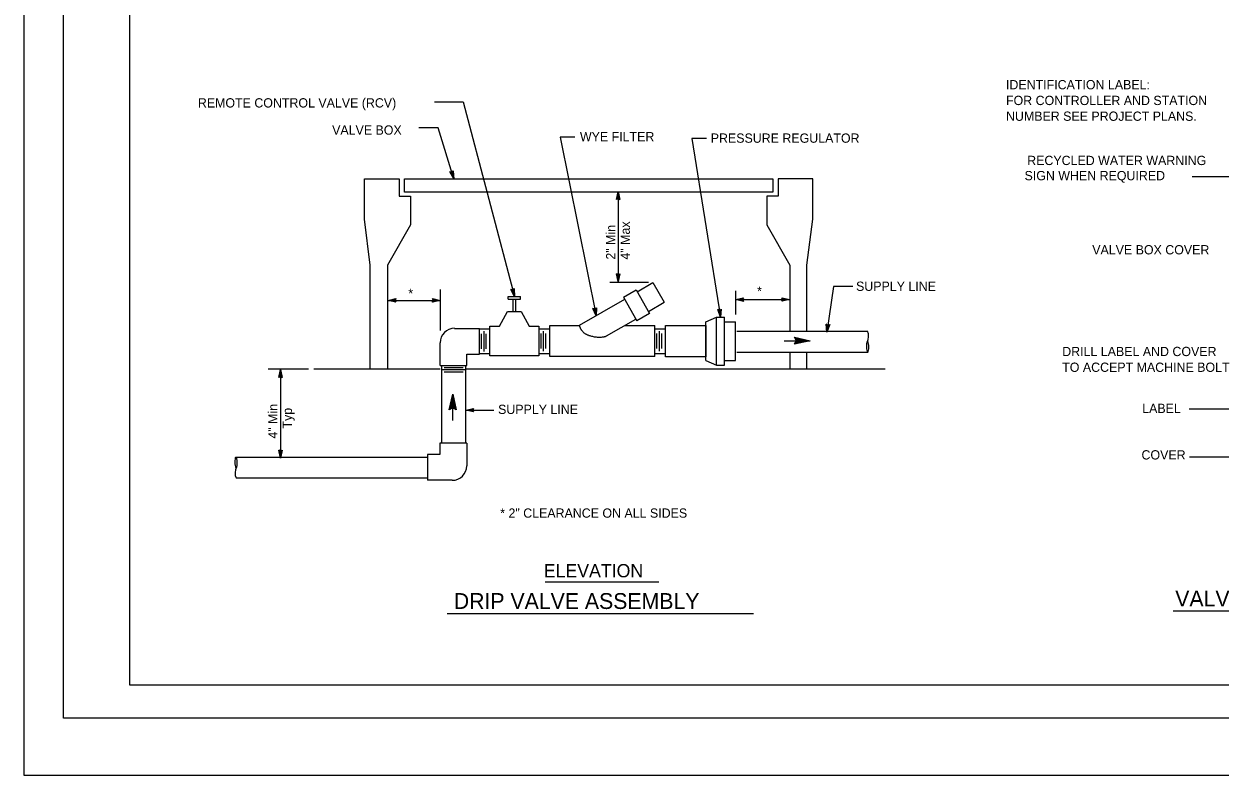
# Model space of a CAD drawing. Extents: x -893 to 867, y -474 to 712.
# Drawn here: x -893 to 10, y -474 to 93 of the extents above; entities that cross this region are included whole.
import ezdxf

# ---------------------------------------------------------------- set-up
doc = ezdxf.new("R2010")
doc.units = 0
for name, color, linetype in [('56 Stage 3 Anno', 7, 'Continuous'), ('57 Undefined', 7, 'Continuous'), ('59 Sndwall Anno', 7, 'Continuous'), ('60 Nongeo Data', 7, 'Continuous'), ('border_PLOTTING-ELEMENTS', 7, 'Continuous'), ('border_rw_22x34_Cut_Lines', 7, 'Continuous'), ('border_SHEET', 7, 'Continuous')]:
    doc.layers.add(name, color=color, linetype=linetype)

msp = doc.modelspace()

# ---------------------------------------------------------------- linework, layer by layer
at = {"layer": '56 Stage 3 Anno'}
for p, q in [((-580.71, 14.99), (-595.17, 14.99)), ((-568.84, -23.58), (-580.71, 14.99)), ((-11.22, -21.83), (39.66, -21.83)), ((-444.77, -33.58), (-444.77, -101.65)), ((-579.12, -107.14), (-579.12, -138.19)), ((-450.97, -101.65), (-421.93, -101.65)), ((-356.1, -108.29), (-356.1, -126.12)), ((-618.43, -115.39), (-579.12, -115.39)), ((-356.1, -114.81), (-315.19, -114.81)), ((-709.01, -167.14), (-678.59, -167.14)), ((-699.69, -167.68), (-699.69, -234.49)), ((-559.83, -198.4), (-538.68, -198.4)), ((-559.83, -198.4), (-559.83, -198.4)), ((-553.93, -197.09), (-553.93, -197.09)), ((-13.47, -197.27), (26.3, -197.27)), ((-553.93, -199.72), (-553.93, -199.72)), ((-13.26, -233.58), (19.4, -233.58))]:
    msp.add_line(p, q, dxfattribs=at)
for points in [[(-583.51, 34.55), (-561.65, 34.55), (-523.06, -112.56)], [(-477.55, 7.85), (-488.48, 7.85), (-461.39, -127.05)], [(-378.09, 6.9), (-389.02, 6.9), (-367.39, -128.01)], [(-267.63, -104.84), (-282, -104.84), (-287.18, -139.34)]]:
    msp.add_lwpolyline(points, dxfattribs=at)
for points in [[(-569.39, -17.56), (-568.84, -23.58), (-571.89, -18.36), (-571.49, -18.45), (-569.26, -22.28), (-569.66, -17.86), (-569.93, -18.17), (-569.67, -20.99), (-571.1, -18.54), (-570.7, -18.64), (-570.08, -19.7), (-570.2, -18.47), (-570.4, -18.71), (-571.89, -18.36), (-570.4, -18.71)], [(-446.09, -39.22), (-444.77, -33.31), (-443.46, -39.22), (-443.81, -39.01), (-444.77, -34.68), (-445.74, -39.01), (-445.39, -38.8), (-444.77, -36.03), (-444.16, -38.8), (-444.51, -38.59), (-444.77, -37.39), (-445.04, -38.59), (-444.77, -38.43), (-443.46, -39.22), (-444.77, -38.43)], [(-443.45, -95.37), (-444.77, -101.27), (-446.08, -95.37), (-445.73, -95.58), (-444.77, -99.91), (-443.8, -95.58), (-444.15, -95.79), (-444.77, -98.56), (-445.38, -95.79), (-445.03, -96), (-444.77, -97.2), (-444.5, -95.99), (-444.77, -96.16), (-446.08, -95.37), (-444.77, -96.16)], [(-523.29, -106.52), (-523.06, -112.56), (-525.83, -107.18), (-525.44, -107.3), (-523.41, -111.24), (-523.57, -106.81), (-523.85, -107.1), (-523.75, -109.93), (-525.05, -107.41), (-524.65, -107.53), (-524.09, -108.62), (-524.14, -107.39), (-524.36, -107.61), (-525.83, -107.18), (-524.36, -107.61)], [(-612.52, -116.71), (-618.43, -115.39), (-612.52, -114.08), (-612.73, -114.43), (-617.06, -115.39), (-612.73, -116.36), (-612.94, -116.01), (-615.71, -115.39), (-612.94, -114.78), (-613.15, -115.13), (-614.35, -115.39), (-613.15, -115.66), (-613.31, -115.39), (-612.52, -114.08), (-613.31, -115.39)], [(-585.03, -114.07), (-579.12, -115.39), (-585.03, -116.7), (-584.82, -116.35), (-580.49, -115.39), (-584.82, -114.42), (-584.61, -114.77), (-581.84, -115.39), (-584.61, -116), (-584.4, -115.65), (-583.2, -115.39), (-584.4, -115.12), (-584.24, -115.39), (-585.03, -116.7), (-584.24, -115.39)], [(-350.19, -116.13), (-356.1, -114.81), (-350.19, -113.5), (-350.4, -113.85), (-354.73, -114.81), (-350.4, -115.78), (-350.61, -115.43), (-353.38, -114.82), (-350.61, -114.2), (-350.82, -114.55), (-352.02, -114.82), (-350.82, -115.09), (-350.98, -114.81), (-350.19, -113.5), (-350.98, -114.81)], [(-321.09, -113.5), (-315.19, -114.81), (-321.09, -116.12), (-320.88, -115.77), (-316.56, -114.82), (-320.88, -113.84), (-320.67, -114.19), (-317.91, -114.81), (-320.67, -115.43), (-320.46, -115.08), (-319.27, -114.81), (-320.47, -114.54), (-320.3, -114.81), (-321.09, -116.12), (-320.3, -114.81)], [(-461.15, -121), (-461.39, -127.05), (-463.73, -121.48), (-463.35, -121.62), (-461.64, -125.7), (-461.45, -121.27), (-461.76, -121.54), (-461.87, -124.38), (-462.97, -121.76), (-462.59, -121.91), (-462.11, -123.04), (-462.07, -121.81), (-462.3, -122.02), (-463.73, -121.48), (-462.3, -122.02)], [(-366.93, -121.97), (-367.39, -128.01), (-369.53, -122.35), (-369.16, -122.5), (-367.59, -126.65), (-367.25, -122.23), (-367.56, -122.48), (-367.78, -125.31), (-368.78, -122.66), (-368.41, -122.82), (-367.97, -123.97), (-367.88, -122.74), (-368.12, -122.94), (-369.53, -122.35), (-368.12, -122.94)], [(-285, -133.7), (-287.18, -139.34), (-287.59, -133.31), (-287.28, -133.57), (-286.98, -137.99), (-285.37, -133.85), (-285.75, -134.01), (-286.77, -136.65), (-286.97, -133.83), (-286.65, -134.09), (-286.57, -135.31), (-286.12, -134.16), (-286.42, -134.28), (-287.59, -133.31), (-286.42, -134.28)], [(-701.01, -173.58), (-699.69, -167.68), (-698.38, -173.58), (-698.73, -173.37), (-699.69, -169.05), (-700.66, -173.37), (-700.31, -173.17), (-699.7, -170.4), (-699.08, -173.16), (-699.43, -172.95), (-699.7, -171.76), (-699.97, -172.96), (-699.69, -172.79), (-698.38, -173.58), (-699.69, -172.79)], [(-553.93, -199.72), (-559.83, -198.4), (-553.93, -197.09), (-554.14, -197.44), (-558.46, -198.39), (-554.14, -199.37), (-554.35, -199.02), (-557.11, -198.4), (-554.35, -197.79), (-554.56, -198.14), (-555.76, -198.4), (-554.55, -198.67), (-554.72, -198.4), (-553.93, -197.09), (-554.72, -198.4)], [(-698.38, -228.58), (-699.69, -234.49), (-701, -228.58), (-700.65, -228.79), (-699.7, -233.12), (-698.72, -228.79), (-699.07, -229), (-699.69, -231.77), (-700.31, -229), (-699.96, -229.21), (-699.69, -230.41), (-699.42, -229.21), (-699.69, -229.37), (-701, -228.58), (-699.69, -229.37)]]:
    msp.add_lwpolyline(points, close=True, dxfattribs=at)
at = {"layer": '57 Undefined'}
for p, q in [((-499.92, -327.96), (-414.04, -327.96)), ((-573.91, -351.9), (-342.47, -351.9)), ((-25.61, -350.02), (248.34, -350.02))]:
    msp.add_line(p, q, dxfattribs=at)
at = {"layer": '59 Sndwall Anno'}
for p, q in [((-553.22, -136.48), (-553.22, -136.48)), ((-584.97, -251.37), (-584.97, -251.37))]:
    msp.add_line(p, q, dxfattribs=at)
at = {"layer": '60 Nongeo Data'}
for p, q in [((-636.26, -54), (-636.26, -23.58)), ((-636.26, -23.58), (-610.18, -23.58)), ((-610.18, -23.58), (-610.18, -36.62)), ((-297.8, -23.58), (-323.88, -23.58)), ((-323.88, -23.58), (-323.88, -36.62)), ((-297.8, -54), (-297.8, -23.58)), ((-610.18, -36.62), (-601.49, -36.62)), ((-601.49, -36.62), (-601.49, -58.35)), ((-323.88, -36.62), (-332.57, -36.62)), ((-332.57, -36.62), (-332.57, -58.35)), ((-631.91, -88.77), (-636.26, -54)), ((-302.15, -88.77), (-297.8, -54)), ((-601.49, -58.35), (-618.87, -88.77)), ((-332.57, -58.35), (-315.19, -88.77)), ((-631.91, -167.14), (-631.91, -88.77)), ((-618.87, -88.77), (-618.87, -167.14)), ((-315.19, -88.77), (-315.19, -138.77)), ((-302.15, -138.77), (-302.15, -88.77)), ((-440.8, -113.03), (-431.09, -107.42)), ((-431.09, -107.42), (-420.97, -125.21)), ((-430.3, -108.83), (-418.5, -102.01)), ((-418.5, -102.01), (-410.04, -116.88)), ((-527.68, -112.56), (-518.39, -112.56)), ((-527.68, -114.42), (-527.68, -112.56)), ((-527.68, -114.42), (-518.39, -114.42)), ((-523.96, -123.71), (-523.96, -114.42)), ((-522.11, -123.71), (-522.11, -114.42)), ((-518.39, -114.42), (-518.39, -112.56)), ((-439.89, -114.64), (-474.1, -134.39)), ((-440.8, -113.03), (-430.68, -130.82)), ((-421.83, -123.69), (-410.04, -116.88)), ((-534.31, -135), (-528.3, -123.77)), ((-528.3, -123.77), (-522.72, -123.77)), ((-523.61, -123.77), (-518.03, -123.77)), ((-518.03, -123.77), (-512.02, -135)), ((-420.97, -125.21), (-430.68, -130.82)), ((-541.75, -157.29), (-541.75, -135)), ((-541.75, -135), (-534.31, -135)), ((-512.02, -135), (-504.59, -135)), ((-504.59, -135), (-504.59, -157.29)), ((-496.35, -134.39), (-474.11, -134.39)), ((-496.35, -157.86), (-496.35, -134.39)), ((-453.47, -142.23), (-431.43, -129.5)), ((-439.99, -134.44), (-417.02, -134.44)), ((-417.02, -157.91), (-417.02, -134.44)), ((-378.6, -131.68), (-370.45, -128.01)), ((-378.6, -160.82), (-378.6, -131.68)), ((-370.45, -164.38), (-370.45, -128.01)), ((-370.45, -128.01), (-364.33, -128.01)), ((-364.33, -164.38), (-364.33, -128.01)), ((-364.33, -131.68), (-356.1, -131.68)), ((-356.1, -160.82), (-356.1, -131.68)), ((-568.21, -136.53), (-549.54, -136.53)), ((-549.54, -156.05), (-549.54, -136.53)), ((-541.75, -137.25), (-549.54, -137.25)), ((-547.82, -152.06), (-547.82, -140.59)), ((-545.99, -153.92), (-545.99, -138.79)), ((-544.29, -152.06), (-544.29, -140.59)), ((-496.35, -137.25), (-504.37, -137.25)), ((-502.98, -151.87), (-502.98, -140.41)), ((-501.16, -153.73), (-501.16, -138.61)), ((-499.45, -151.87), (-499.45, -140.41)), ((-408.75, -137.25), (-416.77, -137.25)), ((-415.39, -151.87), (-415.39, -140.41)), ((-413.56, -153.73), (-413.56, -138.61)), ((-411.85, -151.87), (-411.85, -140.41)), ((-355.21, -138.77), (-256.37, -138.77)), ((-309.95, -145.87), (-311.53, -143.24)), ((-311.53, -143.24), (-311.53, -143.24)), ((-311.53, -143.24), (-299.72, -145.87)), ((-311.1, -143.94), (-302.43, -145.87)), ((-579.12, -164.48), (-579.12, -147.44)), ((-319.4, -145.87), (-299.72, -145.87)), ((-299.72, -145.87), (-311.53, -148.49)), ((-311.53, -148.49), (-309.95, -145.87)), ((-311.53, -148.49), (-311.53, -148.49)), ((-302.46, -145.88), (-311.07, -147.79)), ((-305.16, -145.87), (-310.72, -147.1)), ((-310.64, -144.65), (-305.16, -145.87)), ((-310.29, -145.33), (-307.87, -145.87)), ((-307.87, -145.87), (-310.25, -146.4)), ((-299.72, -145.87), (-299.72, -145.87)), ((-255.86, -147.32), (-256.27, -145.99)), ((-558.9, -164.48), (-558.9, -156.05)), ((-558.9, -156.05), (-549.54, -156.05)), ((-549.54, -155.64), (-541.75, -155.64)), ((-523.17, -157.29), (-541.75, -157.29)), ((-504.59, -157.29), (-523.17, -157.29)), ((-504.55, -155.64), (-496.35, -155.64)), ((-417.02, -157.86), (-496.35, -157.86)), ((-416.96, -155.64), (-408.75, -155.64)), ((-378.6, -160.82), (-370.45, -164.38)), ((-364.33, -160.82), (-356.1, -160.82)), ((-355.21, -154.42), (-255.84, -154.42)), ((-315.19, -154.42), (-315.19, -167.14)), ((-302.15, -167.14), (-302.15, -154.42)), ((-674.47, -167.14), (-579.14, -167.14)), ((-579.12, -164.48), (-558.9, -164.48)), ((-559.97, -167.98), (-578.36, -167.98)), ((-578.23, -164.48), (-578.23, -223.38)), ((-561.77, -166.27), (-576.01, -166.27)), ((-561.77, -169.73), (-576.01, -169.73)), ((-559.83, -223.38), (-559.83, -164.48)), ((-559.23, -167.14), (-243.07, -167.14)), ((-370.45, -164.38), (-364.33, -164.38)), ((-572.27, -198.17), (-569.63, -186.36)), ((-571.57, -197.75), (-569.63, -189.08)), ((-569.63, -206.05), (-569.63, -186.36)), ((-569.63, -186.36), (-569.63, -186.36)), ((-569.63, -186.36), (-567.01, -198.17)), ((-569.63, -189.1), (-567.72, -197.71)), ((-569.63, -196.6), (-572.27, -198.17)), ((-572.27, -198.17), (-572.27, -198.17)), ((-570.86, -197.28), (-569.64, -191.8)), ((-570.18, -196.94), (-569.64, -194.52)), ((-569.64, -191.8), (-568.4, -197.36)), ((-569.64, -194.52), (-569.11, -196.9)), ((-567.01, -198.17), (-569.63, -196.6)), ((-567.01, -198.17), (-567.01, -198.17)), ((-559.07, -223.38), (-579.3, -223.38)), ((-579.3, -223.38), (-579.3, -231.8)), ((-559.07, -223.38), (-559.07, -240.42)), ((-733.4, -233.95), (-589.05, -233.95)), ((-588.66, -231.8), (-588.66, -251.33)), ((-579.3, -231.8), (-588.66, -231.8)), ((-733.76, -241.05), (-733.33, -242.38)), ((-733.14, -249.59), (-589.05, -249.59)), ((-569.98, -251.33), (-588.66, -251.33))]:
    msp.add_line(p, q, dxfattribs=at)
for points in [[(-606.18, -33.58), (-606.18, -23.58), (-327.88, -23.58), (-327.88, -33.58)], [(-408.89, -157.98), (-408.89, -134.51), (-378.62, -134.51), (-378.62, -157.98)]]:
    msp.add_lwpolyline(points, close=True, dxfattribs=at)
for centre, radius, start, end in [((-568.22, -147.42), 10.91, 90, 180), ((-264.32, -142.49), 8.77, 330.16744, 25.09088), ((-725.24, -245.78), 8.77, 150.87625, 205.79968), ((-569.98, -240.43), 10.91, 270, 0)]:
    msp.add_arc(centre, radius, start, end, dxfattribs=at)
for centre, major_axis in [((-256.36, -150.52), (0.05, -3.9)), ((-733.3, -237.85), (-0.1, 3.89))]:
    msp.add_ellipse(centre, major_axis=major_axis, ratio=0.238684, start_param=3.425972, end_param=8.812904, dxfattribs=at)
msp.add_open_spline([(-474.1, -134.39), (-472.81, -138.52), (-466.47, -142.46), (-456.41, -143.55), (-453.47, -142.23)], degree=2, dxfattribs=at)
at = {"layer": 'border_PLOTTING-ELEMENTS'}
for points in [[(-893.45, -474.04), (866.55, -474.04), (866.55, 711.96), (-893.45, 711.96)], [(-863.45, 668.96), (836.55, 668.96), (836.55, -431.04), (-863.45, -431.04)]]:
    msp.add_lwpolyline(points, close=True, dxfattribs=at)
at = {"layer": 'border_rw_22x34_Cut_Lines'}
msp.add_lwpolyline([(-863.45, 668.96), (836.55, 668.96), (836.55, -431.04), (-863.45, -431.04)], close=True, dxfattribs=at)
at = {"layer": 'border_SHEET'}
for p, q in [((-813.45, -406.04), (-813.45, 643.96)), ((811.55, -406.04), (-813.45, -406.04))]:
    msp.add_line(p, q, dxfattribs=at)

# ---------------------------------------------------------------- texts
at = {"layer": '57 Undefined'}
for s, height, p in [('IDENTIFICATION LABEL:', 7, (-151.84, 44.05)), ('REMOTE CONTROL VALVE (RCV)', 7, (-762.1, 30.31)), ('FOR CONTROLLER AND STATION', 7, (-151.84, 32.15)), ('NUMBER SEE PROJECT PLANS. ', 7, (-151.84, 20.25)), ('VALVE BOX', 7, (-660.71, 9.78)), ('WYE FILTER', 7, (-473.57, 4.78)), ('PRESSURE REGULATOR', 7, (-374.8, 3.68)), ('RECYCLED WATER WARNING', 7, (-135.83, -13.18)), ('SIGN WHEN REQUIRED', 7, (-137.84, -24.65)), ('VALVE BOX COVER', 7, (-86.71, -80.67)), ('*', 7, (-603.18, -113.65)), ('*', 7, (-339.84, -111.93)), ('SUPPLY LINE', 7, (-265.08, -108.22)), ('DRILL LABEL AND COVER', 7, (-109.39, -157.51)), ('TO ACCEPT MACHINE BOLT', 7, (-109.39, -169.41)), ('SUPPLY LINE', 7, (-535.39, -201.23)), ('LABEL', 7, (-48.99, -200.5)), ('COVER', 7, (-49.51, -235.61)), ('* 2" CLEARANCE ON ALL SIDES', 7, (-533.8, -279.6)), ('ELEVATION', 10, (-500.89, -324.62)), ('DRIP VALVE ASSEMBLY', 12, (-568.84, -348.55)), ('VALVE BOX IDENTIFICATION', 12, (-24.04, -346.67))]:
    msp.add_text(s, height=height, dxfattribs=at).set_placement(p)
for s, p in [('2" Min', (-446.83, -84.61)), ('4" Max', (-435.9, -84.61)), ('4" Min', (-701.99, -219.84)), ('Typ', (-691.05, -212.21))]:
    msp.add_text(s, height=7, rotation=90, dxfattribs=at).set_placement(p)

doc.saveas('drawing.dxf')
